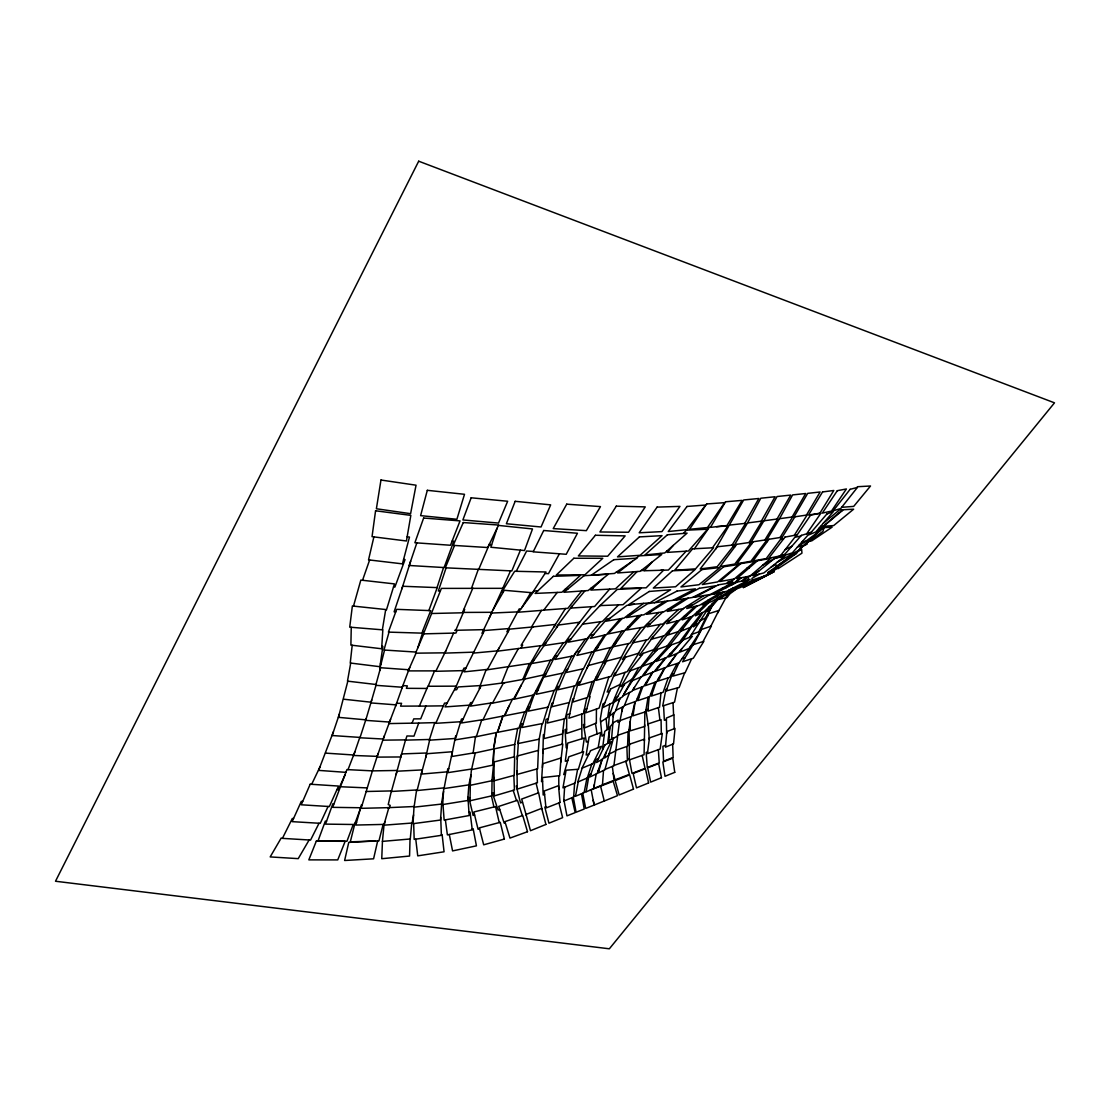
<?xml version="1.0" encoding="UTF-8"?>
<svg xmlns="http://www.w3.org/2000/svg" width="1110" height="1110" viewBox="0 0 1110 1110"><rect width="100%" height="100%" fill="white"/><g stroke="black" fill="none" stroke-linecap="round" stroke-linejoin="round"><path stroke-width="1.5" d="M630.147 721.833L630.091 730.88L644.633 726.481L644.854 712.009M596.431 709.054L596.334 723.04L584.554 727.952L584.54 709.651L586.829 708.749M492.063 779.872L491.813 795.856L470.002 800.768L470.376 781.815M351.26 627.317L350.885 645.104L381.646 648.767L382.825 629.856L349.719 627.164L352.37 605.991L385.711 609.529L382.367 629.8M776.958 562.423L797.618 550.976M581.917 738.747L581.696 714.063M410.034 839.007L409.562 856.046L381.757 858.71L382.45 841.227M493.534 761.599L493.867 749.444M628.107 731.726L627.58 746.225L615.495 750.402M514.194 756.812L514.707 744.435L517.649 728.424M562.173 744.199L562.881 730.768M414.044 806.54L413.031 823.675L440.517 820.04L441.766 802.253M443.75 787.906L442.71 804.556L467.712 800.504L468.892 784.853L470.945 775.044M564.615 787.198L563.741 801.101L573.662 797.022L574.619 783.202M594.35 784.534L594.086 788.405L602.452 784.937L603.521 770.479M538.35 750.929L539.196 739.177L542.068 723.609M608.28 728.77L609.529 713.161L610.514 712.218M608.585 742.937L609.917 726.897L612.859 723.651L611.554 739.08M612.567 723.984L613.469 713.036M471.459 769.063L470.071 785.339L491.98 780.718L493.853 761.529L492.84 761.737M494.2 745.615L494.103 746.669L496.378 732.558M388.68 808.26L384.074 824.397L382.437 841.38L410.27 838.98L411.754 823.051M649.183 696.844L647.879 711.163L659.548 707.195L660.949 692.959M619.463 721.514L613.899 765.775L604.978 769.452M352.203 645.257L350.247 663.017L379.939 666.708L382.867 646.45L381.798 646.311M564.338 718.878L562.479 733.974L543.928 738.622L546.051 719.336L548.229 718.822M607.642 743.436L609.695 727.73L604.742 731.365L602.508 749.083L603.299 748.459M630.855 716.713L628.815 731.476L617.368 735.43M475.482 736.568L473.04 753.413L493.562 748.972L496.156 732.614M582.264 752.136L584.304 738.011L567.71 743.103L565.295 761.28L567.807 760.461M416.625 789.959L414.058 807.164L441.461 804.084L443.542 791.388M635.211 701.589L632.991 715.825L645.673 711.746L648.073 697.219M609.806 704.129L607.683 717.393L600.607 721.93M384.823 821.775L384.268 825.16L412.129 823.023L413.544 814.893M598.179 747.627L600.774 732.489L589.091 737.04L586.135 755.064L588.98 753.884M350.704 663.072L347.486 681.138L375.957 684.495M596.209 774.003L593.628 788.669L586.135 791.86L589.063 774.863L590.895 774.142M577.575 769.549L575.077 783.022L562.95 787.864L566.086 770.201L578.393 769.258L583.652 751.65L568.861 756.784L563.727 774.572L565.42 773.961M578.241 781.856L575.479 796.272L584.096 792.679L586.954 778.11M773.809 558.996L762.487 565.392M613.164 716.699L613.955 712.675M622.793 706.848L619.88 721.306L617.909 722.305L618.187 720.14L612.651 722.971M677.447 687.923L674.547 702.144L662.698 705.974L665.944 689.379L666.777 689.13M379.773 670.579L380.369 667.707M586.857 697.69L583.513 713.48L568.889 718.239L572.815 698.87L573.69 698.606M475.26 752.927L471.542 769.632L492.562 765.178L493.922 748.931L514.846 744.408M621.864 711.427L622.89 706.806M377.691 840.894L373.584 858.807L344.613 860.5L348.762 842.393L375.346 840.978M635.017 701.659L631.632 716.436L620.018 720.584M387.529 807.692L414.155 806.526M391.4 790.917L388.236 804.597L390.193 805.347L389.471 807.636L361.125 808.33L372.405 770.881L396.936 770.465M373.89 536.893L368.534 559.856L402.43 563.866L409.479 537.06L407.148 536.782M365.787 719.835L338.439 717.351L347.832 681.179M569.152 702.561L565.198 718.669L547.244 723.068L551.85 703.338L552.877 703.102M747.849 580.502L737.054 587.565M748.015 579.795L748.834 576.451L742.77 580.918M354.798 823.842L350.316 841.852L378.954 840.853L383.144 824.411M384.546 650.058L380.106 667.693L408.646 669.746M749.985 576.048L758.727 571.164M429.612 740.162L425.754 757.381M606.088 752.316L604.548 758.033L608.89 754.953L613.58 737.748L609.265 740.592L608.641 742.909M380.55 667.721L375.735 685.314L401.834 687.215M353.493 606.115L360.833 580.086L394.452 583.902L386.46 609.903L385.656 609.806M389.027 632.145L383.977 650.016L416 652.069M602.119 759.42L598.29 772.99L604.881 769.813L609.404 753.066M375.985 685.328L370.865 702.921L395.548 704.822M371.725 699.98L365.676 720.362L388.986 722.027M405.566 739.884L400.654 757.381M592.157 681.596L587.426 697.51L572.677 702.103L578.365 682.317L580.516 681.679M726.717 594.683L726.148 596.569L736.874 588.702M727.036 593.656L729.589 591.117L754.231 579.392L763.999 576.215L739.649 587.787L729.589 591.117M574.342 686.008L569.305 702.519L551.809 706.765L557.719 686.632L559.495 686.23M547.882 707.181L542.818 723.47L522.075 727.494L527.985 707.556L529.72 707.25M434.787 722.624L429.251 740.19L455.128 738.483M582.167 768.134L577.755 782.05L587.301 777.957L591.783 764.11M417.818 647.81L423.035 631.465L421.744 633.13L388.389 632.117L396.659 609.335L430.722 610.639L422.48 631.437M481.754 719.849L476.329 736.693L497.308 732.378L502.802 716.061M366.12 718.808L359.973 737.775L382.714 738.996M594.891 679.486L589.257 696.803L590.02 696.581L585.761 712.814L599.109 708.111L608.849 676.906M437.021 587.62L443.584 567.515M497.086 528.221L490.842 547.244L524.503 550.532L532.509 528.943L498.445 525.418M446.109 567.834L438.325 590.992L440.365 590.992M416.847 542.887L409.202 565.49L444.111 567.557L453.796 541.222L452.117 541.111M503.038 716.005L497.544 732.322L518.869 728.188L524.6 711.926M609.321 715.756L615.245 698.287L617.729 696.469M656.218 681.859L651.348 696.081L663.156 692.238L668.192 677.821M619.838 698.509L615.356 711.607L609.279 716.228M360.583 807.747L332.653 807.345L346.93 769.591L372.474 770.881L378.121 753.482M348.027 769.618L354.811 751.97M362.54 580.28L369.63 559.981M534.548 693.514L528.346 711.135L548.035 707.153L554.154 690.406M602.161 759.337L597.069 773.601L589.896 776.986L596.042 759.559L598.512 758.477M345.973 772.352L318.598 770.382L333.402 731.781M471.583 588.078L478.424 569M642.732 686.674L637.737 700.646L649.725 696.664L654.983 682.275M418.72 723.068L413.988 736.124L406.954 735.958L405.58 740.134L429.473 739.468M428.848 610.569L437.229 587.62L402.75 586.26L394.119 611.804L395.743 611.86M359.973 809.953L354.548 824.508L325.48 824.12L332.833 803.834L333.888 803.848M486.208 669.524L479.173 688.366L479.895 688.255M684.648 672.84L679.167 687.451L666.097 690.989L672.313 674.048L673.978 673.631M353.257 824.48L346.93 841.269L317.973 841.047L325.327 821.15L326.548 821.164M619.075 700.771L619.99 698.412M641.774 687.034L636.183 701.242L624.472 705.391M501.706 682.941L508.2 666.68L487.304 669.788L499.098 648.018M629.634 692.46L624.167 706.168L615.786 710.358M431.637 613.511L423.465 633.865L455.933 633.047L457.001 630.688L454.809 630.313L483.71 629.648M425.935 706.057L420.69 718.85L413.766 718.878L412.004 723.248L436.105 722.596M454.545 545.468L445.332 567.807L511.835 570.915L520.437 550.13M522.865 679.417L529.442 663.544M620.018 684.509L625.041 672.383M428.169 686.271L434.551 670.884M472.846 588.064L462.398 612.789L431.388 613.511L441.392 588.397L502.899 588.328L492.979 609.917M423.77 633.865L415.529 653.179L444.347 652.833M455.752 630.286L464.674 609.376L463.841 609.39M412.032 723.165L388.916 723.581L396.645 703.351L401.57 703.296L400.571 706.154L419.386 706.057L427.891 686.271L456.265 686.146M488.955 618.672L491.369 613.053M453.56 633.172L444.805 653.124L473.762 652.153M508.977 706.182L504.772 715.784L525.46 711.746L533.008 695.124M583.014 668.803L575.563 685.73L557.983 689.754L566.655 669.483L567.654 669.274M416.042 653.166L408.216 670.898L435.966 670.884M478.882 569.014L489.621 543.678M311.66 784.312L319.971 766.954M502.761 588.328L510.544 570.817M562.52 673.159L554.861 690.254L536.13 694.305L545.024 673.812L546.189 673.576M345.21 774.558L338.356 789.668L336.968 789.571M524.156 679.181L532.758 660.422L533.938 660.186M678.904 662.92L672.827 676.129L685.12 672.715L691.669 658.743M328.074 806.457L320.277 823.315L292.138 821.65L301.323 801.351L302.683 801.434M543.512 674.935L550.463 660.228M491.647 613.039L481.948 633.338L483.086 633.255M491.092 702.991L482.947 719.932L504.217 715.784L512.418 699.272M603.646 661.505L610.389 647.56M575.729 652.763L566.044 672.549L583.527 668.692L591.935 651.917M487.512 669.399L464.063 671.869L484.446 630.508L508.616 628.593M521.367 684.981L514.36 699.147L533.827 694.957L544.08 674.824L524.253 679.167M699.952 631.382L708.846 613.65L718.85 610.472L710.83 626.248M319.042 823.245L310.564 840.076L282.426 838.369L292.318 818.486L293.539 818.556M711.413 606.851L705.932 617.618L700.771 620.504M712.19 605.325L713.203 603.313M516.219 571.317L526.626 551.018L533.369 551.462M690.212 637.098L691.308 634.962M571.775 656.177L563.048 673.035L544.497 676.933L554.931 656.232L557.497 655.732M698.828 631.798L707.125 615.273M621.253 657.328L628.44 643.578M707.347 615.162L712.232 605.921M713.092 604.298L713.841 602.883M665.112 667.679L657.98 681.082L669.649 677.364L677.142 663.489M693.472 644.605L700.368 631.673M681.623 648.962L679.459 652.25L689.241 648.448L701.548 629.453L711.371 626.068L703.005 641.594M725.884 597.79L717.518 613.108M504.842 682.664L481.185 685.8L470.473 706.126L492.729 702.741M559.426 553.793L548.451 573.662L545.038 573.454M518.439 648.504L508.311 666.708L530.511 663.378L540.667 645.673M715.562 549.131L743.686 499.972L758.851 498.487L744.755 523.407M652.777 672.244L645.257 685.661L656.634 681.707L664.474 667.915M761.307 521.173L775.071 496.753L760.794 498.223L747.474 523.101M777.028 519.05L790.695 495.102L777.042 496.531L763.833 520.937M630.091 670.87L621.017 686.688L623.945 685.217M520.895 648.184L522.671 645.09L521.117 645.298L532.356 626.983L555.486 624.431L542.193 645.479L497.335 651.195L509.615 629.148L533.147 626.9M632.145 679.098L638.791 667.623M792.096 517.01L805.693 493.52L792.623 494.907L779.442 518.856M309.121 839.992L298.229 858.64L270.174 856.92L281.163 838.092L282.523 838.175M806.457 515.096L820.096 491.994L807.705 493.353L793.969 516.941L807.095 514.998L794.274 535.367M531.718 626.65L541.444 610.403M638.444 653.277L646.45 639.915M751.082 542.249L763.93 520.784L777.652 518.967L764.873 539.987M521.728 607.739L530.816 592.615L532.509 592.643L545.995 571.983L514.652 571.275L501.664 592.254L503.149 592.268M765.803 541.472L767.343 541.527M766.871 539.682L779.539 518.689L792.637 516.941L780.053 537.517M749.014 542.54L762.015 521.076L747.585 522.935L733.321 546.841L735.084 546.564M634.42 687.465L632.589 690.448L643.772 686.285L652.416 672.383M565.49 608.502L553.848 627.025M794.913 516.774L780.816 539.446L783.521 538.974M732.031 545.135L745.656 523.31L729.742 525.058M623.709 694.485L632.381 680.694M605.769 634.795L595.543 650.987L611.568 647.283L621.919 631.146M641.081 676.947L632.006 691.266L622.974 695.803M683.066 639.971L693.472 624L696.303 622.516M702.88 612.456L693.472 626.859L699.023 622.585L709.581 606.462M689.809 637.265L700.479 620.351M563.394 642.718L552.058 659.937L531.801 663.502L545.953 642.843M604.409 635.114L593.392 651.584L576.867 655.441L590.131 635.281L593.683 634.504M806.706 533.785L820.914 513.153L810.605 515.137L795.579 537.171L800.809 536.005M694.43 548.756L709.387 527.222L710.594 527.139M638.583 615.62L624.652 630.605L613.442 646.658L629.786 643.3L640.928 627.622M726.897 583.444L727.993 581.862L731.976 581.057M585.442 639.013L573.565 655.83L554.903 659.479L568.778 639.457L570.831 639.082M712.467 547.799L728.007 525.862L716.561 526.695M729.52 594.1L727.105 597.513L717.851 599.567L707.375 611.416L716.824 600.066M653.748 649.614L663.502 636.002M675.49 655.635L667.651 666.541L679.015 662.892L690.6 646.395M591.658 606.698L577.866 624.597M716.352 596.667L718.267 594.058M720.959 590.409L722.79 587.912M642.51 666.166L653.943 662.073L669.025 645.382L657.661 649.281L642.51 666.166L631.534 681.054L641.844 676.614L652.208 662.698M715.908 601.107L716.588 600.191M716.838 599.858L718.101 598.151M721.375 593.725L722.457 592.254M725.565 588.05L727.48 585.456M679.611 641.968L692.224 625.096M584.984 590.784L570.568 608.1L594.613 606.504L609.612 589.133M537.92 590.756L534.118 591.006L518.412 612.207L543.678 610.222L557.262 592.421M667.179 646.006L678.168 631.659M665.986 657.758L655.594 671.148L666.43 667.207L677.28 653.346M692.696 616.119L680.832 631.229L690.42 627.372L701.839 612.914M581.64 591.019L567.848 608.336L543.761 610.111M600.635 621.697L587.037 638.722L568.431 642.149L583.888 622.446L600.024 605.588L623.057 604.7L641.178 588.244L617.285 589.396L599.553 606.074M660.242 624.389L647.976 639.596L632.436 642.884L647.185 624.361L650.363 623.737M655.941 659.867L643.037 675.879L654.054 671.772L665.181 658.063M856.962 487.54L857.641 486.707L870.517 486L853.701 506.382L841.658 507.325M679.306 620.365L666.874 635.364L678.238 631.632L690.517 616.938M673.187 545.454L667.221 552.391L688.422 551.032L707.583 529.206L686.327 530.192L683.552 533.424M677.225 620.92L664.39 635.766L650.987 639.304L666.458 621.212L670.482 620.212M620.185 618.769L606.435 634.629L590.367 638.375L606.934 619.019L609.723 618.423M717.226 599.622L719.599 596.944M718.489 598.859L720.792 596.25M622.238 618.423L608.002 633.935L624.652 630.605M652.402 561.799L644.161 570.762L668.373 570.054L686.174 551.184M658.952 554.681L660.117 553.418M637.112 571.553L620.934 588.369L646.159 587.814L663.558 570.235L660.908 570.262M618.478 604.964L602.439 621.447L582.542 624.167M641.247 615.19L626.623 629.994L643.953 627.108L658.591 612.512M708.86 602.522L695.29 615.814L703.906 611.998L718.947 597.333M603.077 578.49L590.867 590.09L615.426 588.841L633.838 571.789M662.975 611.846L647.088 626.817L663.128 623.862L678.585 609.459M697.108 605.921L682.15 619.893L692.598 616.203L706.321 603.452M729.978 582.93L734.223 578.948M708.985 600.968L710.802 599.275L707.958 600.232M741.674 581.154L746.406 576.756M683.552 608.419L666.624 623.695L679.611 620.282L695.054 606.435M732.017 584.748L740.051 578.005M734.584 583.43L741.369 577.755M604.381 734.223L602.022 736.207L600.316 718.989L602.869 704.059L604.77 702.894M823.273 523.296L839.41 509.948L853.645 509.199L833.638 525.585L824.272 526.223M632.367 561.271L617.659 572.954L640.179 571.331L661.74 554.514L639.193 555.86L636.238 558.205M643.564 603.382L624 618.117L606.102 621.184L626.845 605.38L634.337 604.187M731.407 589.271L733.113 588.023M818.07 532.217L801.448 544.358L800.102 548.049L802.363 546.398M819 531.537L823.981 527.888L822.94 531.371L805.499 544.094M711.871 604.229L715.104 602.022M809.773 533.077L811.535 531.884M664.807 601.398L644.022 614.746L626.276 617.576L647.657 603.701L654.539 602.674M667.554 601.037L646.617 614.302L664.071 611.679L684.731 598.72M688.144 598.165L667.221 611.416L683.149 608.668L703.976 595.571M733.169 589.923L714.923 601.023L736.207 588.924M776.223 558.094L779.72 555.971M720.557 592.685L699.494 605.311L686.743 608.544L709.207 595.015L714.438 593.739M759.101 574.189L751.942 578.421L752.316 580.308M771.228 567.016L775.779 564.324L776.417 566.502M760.877 578.144L777.028 568.625L776.736 567.598M724.733 591.755L702.158 604.964L711.996 601.384L734.806 588.064L728.923 590.159M780.039 557.137L784.576 554.514M797.438 547.063L801.073 545.412M798.381 550.532L801.295 548.839L801.24 547.952M613.414 738.344L617.243 736.249M785.269 549.575L791.777 546.3M803.446 545.967L807.095 544.136L805.25 544.33M609.418 753.94L615.412 751.012M666.624 733.599L666.375 718.059L673.992 714.854L674.159 728.743M588.411 741.161L586.357 742.049L583.471 724.663L584.554 724.22M604.242 801.032L617.479 795.648L613.192 781.315L590.145 790.154M666.388 719.446L664.349 720.279L663.558 705.683M609.709 691.03L607.142 692.043L614.871 673.035L616.064 672.577M602.466 784.812L614.08 780.261L612.359 766.413M545.842 806.692L544.802 807.095L548.95 823.204L562.617 817.654L558.968 802.891M526.334 815.531L521.686 799.047L538.641 792.776L541.985 809.481M598.04 770.881L598.998 770.507M696.747 612.345L700.16 611.041M670.052 646.159L668.678 646.672L683.066 628.385M665.625 745.282L662.92 746.295L663.572 761.224L673.146 757.422L672.66 744.186M691.641 634.462L700.743 631.09M647.616 751.956L646.159 752.483L647.269 767.523L659.229 762.889L658.355 749.652M629.245 758.491L631.992 773.392L645.035 768.37L642.163 755.397M544.594 794.469L543.178 794.996L542.429 777.583L559.69 775.668L561.049 757.95L542.651 763.749L541.513 781.634L542.582 781.287M558.829 789.224L558.76 775.973M584.165 792.346L586.177 791.61M573.717 796.175L575.632 795.482M613.927 765.512L627.4 760.641L626.872 746.461M563.825 799.672L566.96 815.878L575.188 812.603L571.817 797.771M656.704 659.021L658.827 658.258M644.868 672.549L646.075 672.119M522.449 802.211L520.507 802.905L516.247 785.949L517.093 785.658M670.079 653.859L671.758 653.277M649.253 739.426L648.254 723.873L661.074 719.641L661.324 733.752M505.244 822.704L504.162 823.079L498.723 806.429L517.482 800.268L522.31 815.614M648.295 725.635L645.937 710.136L648.046 709.387M657.495 667.526L658.716 667.124M581.376 728.59L566.572 733.46L566.78 714.743L569.791 713.813M656.787 650.252L654.567 650.973L669.163 632.603M650.668 694.069L652.208 693.583M499.736 809.509L498.085 810.036L492.452 793.164L494.2 792.637M629.398 745.476L629.009 730.13M644.383 740.745L644.66 724.83M646.075 682.594L647.172 682.248M567.127 747.488L566.211 747.779L565.045 729.617L566.613 729.159M683.663 616.647L686.59 615.745M658.452 678.515L659.52 678.182M637.348 698.301L638.722 697.871M629.079 729.561L630.105 729.256M516.996 770.992L517.274 789.113L537.406 782.786L536.893 768.966M642.413 654.442L639.471 655.302L653.318 636.557M632.2 713.91L633.338 713.591M542.402 767.565L543.22 749.403L562.798 744.033L560.716 762.306M596.001 677.211L598.096 676.614M706.987 616.05L707.75 615.842M493.964 777.416L494.366 795.884L514.443 789.973L513.847 775.446M682.109 658.619L684.995 657.855M479.575 828.879L478.063 829.267L473.859 811.979L495.518 806.568L499.236 822.579M542.901 753.413L543.359 734.723L544.386 734.473M624.5 658.952L622.474 659.479L634.809 639.901M686.479 606.573L692.501 605.075M587.024 668.081L596.042 647.865L597.763 647.477M474.608 815.073L473.11 815.448L468.989 797.854L470.016 797.618M605.214 663.475L604.353 663.683L614.579 643.744L615.648 643.509M517.274 759.268L518.495 740.176M610.014 630.508L611.416 630.202M539.21 739.177L517.912 743.589L521.228 723.97L523.226 723.581M576.298 651.958L579.6 651.292M472.166 828.92L473.165 828.726L476.426 845.848L452.561 850.912L449.3 834.498M729.298 584.498L733.211 583.749M468.975 812.34L470.085 812.132L472.277 829.878L447.385 834.886L445.374 819.846M627.913 627.094L629.856 626.72M535.963 690.767L537.809 690.406M628.399 614.801L631.396 614.246M515.609 695.29L516.33 695.151M746.919 568.209L749.319 567.793M467.948 797.244L469.169 815.545L444.139 820.082L442.987 804.514M667.623 609.459L671.328 608.821M473.096 753.01L451.479 756.562L455.655 735.93L456.404 735.819M693.264 597.083L696.025 596.639M476.412 736.429L455.183 739.857L461.455 719.086L463.231 718.822M749.874 544.288L751.581 544.011M648.684 611.749L651.265 611.36M483.086 719.641L461.344 722.985L470.584 702.658L472.43 702.408M471.583 769.036L447.871 772.643L452.325 752.358M468.947 784.853L444.055 788.558L447.802 768.758L448.69 768.633M441.364 834.734L442.127 834.623L444.069 851.786L417.735 855.865L415.764 839.16M440.712 817.265L441.378 835.33L414.183 839.396L413.655 823.592M673.312 600.108L677.128 599.567M557.081 626.956L556.346 627.039L572.108 606.088M780.788 555.333L783.729 555M799.325 544.927L801.323 544.732M508.241 631.618L506.909 631.756L519.23 608.904L520.812 608.974M444.194 787.864L417.083 790.528L422.202 770.562M473.29 653.11L497.169 650.89M447.219 771.838L421.245 774.1L426.726 753.732L452.45 751.734M465.992 667.97L463.966 668.123L454.67 689.893L456.626 689.726L458.111 686.951L480.214 685.578M469.447 705.155L444.985 706.917L455.863 687.104M802.308 541.555L805.624 541.319M809.717 541.028L811.715 540.889L832.139 527.139L822.566 527.708M820.526 526.487L823.315 526.293M460.65 721.736L435.8 723.318L444.541 703.13L447.011 703.005M565.295 589.146L567.918 588.98M417.221 789.932L391.4 791.472L397.005 771.214L422.383 769.91M819.319 527.888L821.636 527.763M590.992 588.258L592.893 588.147M396.09 774.53L401.64 753.926L426.24 753.01M517.621 611.887L491.161 613.067L504.287 590.298L530.816 592.615M616.286 572.177L618.756 572.08M355.311 822.441L356.546 822.413M462.898 670.62L435.786 671.3L445.818 650.835M391.552 790.917L366.189 791.499M384.074 824.397L355.81 825.049L361.347 804.986L362.11 805.028M667.041 550.907L668.511 550.893M641.247 570.498L644.438 570.457M419.344 706.14L443.376 705.849M405.649 739.884L382.839 740.162L390.581 719.211M400.502 756.964L376.97 757.117L384.268 735.944M395.562 706.182L402.916 685.536L407.384 685.897L406.357 688.325L426.948 688.45M463.383 612.429L491.605 612.304M401.862 688.297L409.715 667.498M376.9 756.354L353.618 755.48L359.793 737.401L332.168 735.528L339.382 714.077M340.978 786.768L367.271 787.906M401.903 588.799L410.631 561.258M325.535 753.121L353.119 754.953M489.621 544.732L491.605 544.913M343.587 699.203L370.976 702.2M393.537 586.871L394.896 587.024L405.039 559.606L403.596 559.426M380.341 663.891L381.049 663.974M513.195 790.348L516.497 800.587M613.233 773.476L615.051 779.844L629.37 774.378L625.749 761.238M593.212 800.352L594.377 804.986L604.256 801.004L600.607 786.213M536.116 783.188L538.419 792.859M491.452 795.939L493.922 806.97M582.736 793.248L585.705 808.427L594.1 805.069L591.186 789.765M573.301 797.174L576.076 812.256L584.221 809.024L581.487 793.761M595.446 723.415L597.097 733.918M658.369 707.597L659.923 720.015M606.102 718.406L607.156 729.589M673.007 702.644L673.604 715.02M778.068 565.309L801.614 549.145L801.961 553.155L778.068 568.695L778.068 566.641M494.116 761.959L493.936 780.816L514.235 775.335L514.665 756.687L494.116 761.959M629.412 744.269L629.217 759.948L644.064 754.731L644.424 739.177L629.412 744.269M517.357 755.979L516.913 774.489L537.656 768.758L538.364 750.402L517.357 755.979M666.832 731.601L665.445 747.196L673.562 743.811L675.019 728.396L666.832 731.601M649.461 737.9L647.394 753.662L660.159 749L662.351 733.391L649.461 737.9M375.568 510.78L372.044 536.657L406.427 540.986L410.839 515.373L375.568 510.78M380.966 480.019L376.387 508.769L410.603 513.68L416.042 485.195L380.966 480.019M427.308 490.315L420.607 515.637L456.89 519.272L464.507 494.297L427.308 490.315M423.631 518.037L414.876 542.748L450.493 545.246L460.039 520.895L423.631 518.037M471.153 497.793L462.884 519.952L498.515 523.074L507.659 501.248L471.153 497.793M515.165 501.304L506.382 523.74L541.042 526.986L550.671 504.87L515.165 501.304M316.308 841.144L308.83 859.875L337.745 859.903L345.168 841.311L316.308 841.144M610.542 689.019L602.813 707.611L612.706 702.672L620.448 684.315L610.542 689.019M310.203 784.215L301.226 804.792L329.379 806.54L338.55 786.06L310.203 784.215M463.286 522.546L453.158 545.371L487.762 547.535L498.626 525.044L463.286 522.546M588.258 665.514L578.782 685.314L594.127 681.054L603.687 661.491L588.258 665.514M605.019 744.838L596.583 762.487L602.924 758.893L611.305 741.494L605.019 744.838M590.562 750.665L581.959 768.217L592.851 763.652L601.453 746.322L590.562 750.665M543.706 530.497L533.188 551.837L566.211 554.292L577.45 533.258L543.706 530.497M418.692 161.2L55.5 881.243L609.348 948.8L1054.5 402.833L418.692 161.2M503.496 682.914L492.507 703.143L513.5 699.064L524.655 679.098L503.496 682.914M606.518 661.088L596.056 680.388L611.027 676.309L621.544 657.245L606.518 661.088M624.763 683.732L614.787 701.798L622.391 696.844L632.325 678.987L624.763 683.732M566.724 504.162L553.224 528.596L586.344 530.649L600.482 506.604L566.724 504.162M725.551 501.775L710.455 527.375L726.967 525.543L742.091 500.388L725.551 501.775M822.552 491.938L808.552 515.04L819.846 513.236L833.79 490.495L822.552 491.938M625.61 657.162L613.996 675.907L627.178 671.703L638.805 653.179L625.61 657.162M693.139 644.702L682.581 661.768L693.32 658.202L703.865 641.33L693.139 644.702M616.3 506.16L599.886 531.981L628.524 532.259L645.271 506.881L616.3 506.16M837.315 490.689L822.288 513.125L831.473 511.072L846.389 488.969L837.315 490.689M706.654 503.954L689.518 529.303L707.472 527.541L724.622 502.65L706.654 503.954M657.106 507.103L639.207 532.786L661.935 531.607L679.944 506.396L657.106 507.103M558.441 625.027L544.025 645.59L565.045 642.468L579.587 622.211L558.441 625.027M769.036 539.252L753.024 560.952L766.247 558.566L782.189 537.185L769.036 539.252M753.288 541.736L736.943 563.7L750.887 561.258L767.176 539.64L753.288 541.736M687.034 506.451L668.262 531.524L686.91 529.664L705.669 505.036L687.034 506.451M736.762 544.316L720.071 566.516L734.82 564.046L751.484 542.179L736.762 544.316M784.964 537.101L768.62 558.316L780.399 555.832L796.661 534.923L784.964 537.101M717.421 546.744L700.188 568.944L717.157 566.738L734.376 544.885L717.421 546.744M643.259 653.346L629.384 671.134L640.914 666.832L654.72 649.267L643.259 653.346M850.107 489.33L833.194 510.794L840.672 508.56L857.419 487.415L850.107 489.33M595.418 535.256L578.365 555.943L607.683 556.221L625.124 535.894L595.418 535.256M692.571 548.853L674.658 570.29L695.568 568.847L713.563 547.743L692.571 548.853M682.886 640.054L668.65 656.967L678.252 652.93L692.404 636.21L682.886 640.054M826.881 513.999L809.079 534.756L815.822 531.954L833.443 511.474L826.881 513.999M801.364 535.381L783.521 555.721L792.346 552.836L810.022 532.8L801.364 535.381M671.162 644.952L655.816 661.505L666.666 657.509L681.928 641.15L671.162 644.952M819.901 530.552L796.078 552.613L819.901 530.552M573.842 558.261L556.318 575.022L584.928 574.786L602.785 558.288L573.842 558.261M553.377 576.312L535.089 593.42L561.91 592.227L580.419 575.382L553.377 576.312M639.388 536.907L617.507 556.887L640.137 555.277L662.046 535.644L639.388 536.907M672.507 570.79L653.318 588.064L675.588 586.774L694.888 569.749L672.507 570.79M667.387 534.798L644.979 554.972L664.737 552.946L687.09 533.119L667.387 534.798M838.702 512.945L817.39 531.44L842.795 510.156L838.702 512.945M757.422 560.772L736.776 578.657L750.124 576.021L770.631 558.399L757.422 560.772M740.703 563.63L719.821 581.529L734.307 578.934L755.05 561.299L740.703 563.63M723.609 566.794L702.283 584.54L717.629 581.917L738.844 564.435L723.609 566.794M701.992 569.541L680.943 586.954L698.981 584.72L719.974 567.557L701.992 569.541M584.013 575.702L563.922 592.282L588.147 590.548L608.349 574.231L584.013 575.702M774.35 558.566L752.941 575.826L763.888 572.899L785.103 555.874L774.35 558.566M790.431 556.429L767.662 572.788L774.364 569.305L796.855 553.155L790.431 556.429M613.816 559.69L591.283 575.216L614.427 573.44L636.973 558.163L613.816 559.69M774.114 571.706L743.353 587.565L774.114 571.706M649.281 591.45L628.662 604.686L649.974 602.813L670.606 589.771L649.281 591.45M718.281 584.873L695.096 597.125L710.358 594.447L733.363 582.361L718.281 584.873M677.017 591.089L654.4 602.744L672.84 600.343L695.346 588.855L677.017 591.089M737.165 582.112L713.439 594.266L726.592 591.339L750.11 579.351L737.165 582.112M699.328 588.3L676.073 600.108L692.515 597.471L715.603 585.816L699.328 588.3M633.505 789.113L619.172 794.968L615.148 780.607L629.661 774.863L633.505 789.113M648.601 782.952L636.502 787.878L633.172 773.476L645.437 768.689L648.601 782.952M545.912 824.439L530.483 830.71L526.043 814.449L541.694 808.357L545.912 824.439M661.477 777.721L650.654 782.12L647.671 767.815L658.632 763.583L661.477 777.721M674.755 772.352L665.001 776.292L662.864 762.001L672.729 758.199L674.755 772.352M560.05 802.475L545.967 807.997L544.247 791L558.51 785.672L560.05 802.475M527.5 831.723L509.962 838.078L504.925 821.65L522.727 815.475L527.5 831.723M504.384 839.063L483.696 844.821L479.326 827.88L500.249 822.316L504.384 839.063"/></g></svg>
